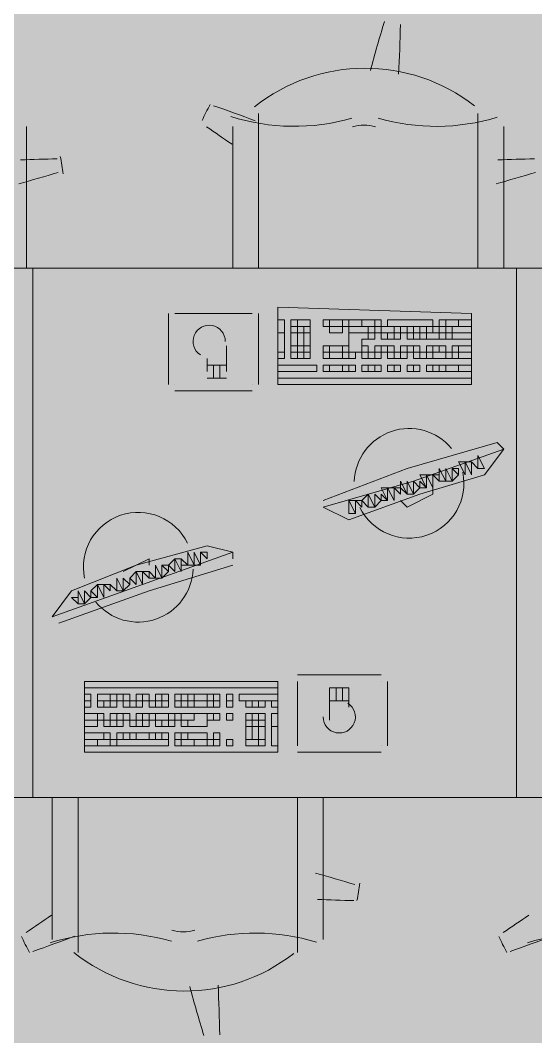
# Model space of a CAD drawing. Header units: millimetres. Extents: x -59 to 47, y 152 to 919.
# Drawn here: x 23.151 to 24.35, y 470.525 to 472.887 of the extents above; entities that cross this region are included whole.
import ezdxf

# ---------------------------------------------------------------- set-up
doc = ezdxf.new("R2010")
doc.units = ezdxf.units.MM
doc.layers.add('PDF_014405$FT-FIXFIT', color=7, linetype='Continuous')
doc.layers.add('PDF_014405$HL-TMP', color=7, linetype='Continuous', true_color=0xe6db59)

msp = doc.modelspace()

# ---------------------------------------------------------------- linework, layer by layer
at = {"layer": 'PDF_014405$FT-FIXFIT', "lineweight": 0}
for points in [[(23.7054, 472.3106), (23.7054, 472.6705)], [(24.2154, 472.6705), (24.2154, 472.3106)], [(23.1655, 472.3106), (23.1655, 472.6405)], [(23.6454, 472.6405), (23.6454, 472.3106)], [(24.2754, 472.3106), (24.2754, 472.6405)], [(23.4955, 472.2056), (23.4955, 472.0406)], [(23.5104, 472.2056), (23.5104, 472.2056)], [(23.6904, 472.2056), (23.5104, 472.2056)], [(23.6904, 472.2056), (23.6904, 472.2056)], [(23.7054, 472.0406), (23.7054, 472.2056)], [(23.6304, 472.0706), (23.6304, 472.1306)], [(23.5854, 472.1006), (23.5854, 472.0706)], [(23.6304, 472.0856), (23.5854, 472.0856)], [(23.6004, 472.0856), (23.6004, 472.0556)], [(23.6154, 472.0856), (23.6154, 472.0556)], [(23.5854, 472.0556), (23.6304, 472.0556)], [(24.2004, 472.0556), (23.7504, 472.0556), (24.2004, 472.0556)], [(23.5104, 472.0406), (23.5104, 472.0406)], [(23.5104, 472.0256), (23.6904, 472.0256)], [(23.6904, 472.0406), (23.6904, 472.0406)], [(24.2754, 471.8906), (24.0654, 471.8156), (23.8554, 471.7556), (23.9154, 471.7256), (24.0804, 471.7856), (24.2304, 471.8306), (24.2754, 471.8906), (24.2604, 471.9056), (24.0504, 471.8456), (23.8554, 471.7706)], [(24.2604, 471.8906), (24.2604, 471.8906)], [(24.2004, 471.8606), (24.2154, 471.8456), (24.2004, 471.8606)], [(24.1104, 471.8006), (24.1104, 471.7856), (24.0504, 471.7556), (24.0354, 471.7706)], [(23.8554, 471.7556), (23.8554, 471.7556)], [(23.6454, 471.6356), (23.6454, 471.6506), (23.5854, 471.6656), (23.4205, 471.6206), (23.2705, 471.5606), (23.2255, 471.5006), (23.4355, 471.5756), (23.6454, 471.6506)], [(23.3905, 471.6056), (23.4505, 471.6356), (23.4505, 471.6206)], [(23.2405, 471.4856), (23.4505, 471.5606), (23.6454, 471.6206)], [(23.3905, 471.6056), (23.3905, 471.6056)], [(23.4055, 471.5756), (23.4055, 471.5906), (23.4055, 471.5756)], [(23.3755, 471.5606), (23.3605, 471.5756), (23.3755, 471.5606)], [(23.2405, 471.5006), (23.2405, 471.5006)], [(23.9904, 471.3656), (23.7954, 471.3656)], [(23.7954, 471.3506), (23.7954, 471.3506)], [(23.7954, 471.3506), (23.7954, 471.2007)], [(23.9904, 471.3506), (23.9904, 471.3506)], [(24.0054, 471.2007), (24.0054, 471.3506)], [(23.9154, 471.2906), (23.9154, 471.3356), (23.8704, 471.3356), (23.8704, 471.2606)], [(23.8854, 471.3056), (23.8854, 471.3356)], [(23.9004, 471.3056), (23.9004, 471.3356)], [(23.8704, 471.3056), (23.9154, 471.3056)], [(23.9904, 471.2007), (23.9904, 471.2007)], [(23.7954, 471.1857), (23.9904, 471.1857)], [(23.2255, 470.7507), (23.2255, 471.0807)], [(23.2855, 471.0807), (23.2855, 470.7207)], [(23.7954, 470.7207), (23.7954, 471.0807)], [(23.8554, 471.0807), (23.8554, 470.7507)]]:
    msp.add_lwpolyline(points, dxfattribs=at)
for points in [[(22.0706, 472.3106), (23.1805, 472.3106), (23.1805, 471.0807), (22.0706, 471.0807)], [(23.1805, 472.3106), (24.3054, 472.3106), (24.3054, 471.0807), (23.1805, 471.0807)], [(24.3054, 472.3106), (25.4153, 472.3106), (25.4153, 471.0807), (24.3054, 471.0807)], [(24.2004, 472.2056), (23.7504, 472.2206), (23.7504, 472.0406), (24.2004, 472.0406)], [(23.7654, 472.1906), (23.7504, 472.1906), (23.7504, 472.1606), (23.7654, 472.1606)], [(23.7954, 472.1906), (23.7804, 472.1906), (23.7804, 472.1756), (23.7954, 472.1756)], [(23.7954, 472.1756), (23.7804, 472.1756), (23.7804, 472.1606), (23.7954, 472.1606)], [(23.8254, 472.1906), (23.7954, 472.1906), (23.7954, 472.1756), (23.8254, 472.1756)], [(23.8104, 472.1756), (23.7954, 472.1756), (23.7954, 472.1606), (23.8104, 472.1606)], [(23.8254, 472.1756), (23.8104, 472.1756), (23.8104, 472.1606), (23.8254, 472.1606)], [(23.8704, 472.1906), (23.8554, 472.1906), (23.8554, 472.1756), (23.8704, 472.1756)], [(23.9004, 472.1906), (23.8704, 472.1906), (23.8704, 472.1756), (23.9004, 472.1756)], [(23.9004, 472.1756), (23.8704, 472.1756), (23.8704, 472.1606), (23.9004, 472.1606)], [(23.9154, 472.1906), (23.9004, 472.1906), (23.9004, 472.1756), (23.9154, 472.1756)], [(23.9154, 472.1906), (23.9454, 472.1906), (23.9454, 472.1756), (23.9154, 472.1756)], [(23.9604, 472.1756), (23.9154, 472.1756), (23.9154, 472.1606), (23.9604, 472.1606)], [(23.9454, 472.1906), (23.9754, 472.1906), (23.9754, 472.1756), (23.9454, 472.1756)], [(23.9754, 472.1756), (23.9604, 472.1756), (23.9604, 472.1606), (23.9754, 472.1606)], [(23.9754, 472.1906), (23.9904, 472.1906), (23.9904, 472.1756), (23.9754, 472.1756)], [(23.9904, 472.1756), (23.9754, 472.1756), (23.9754, 472.1606), (23.9904, 472.1606)], [(24.0204, 472.1756), (23.9904, 472.1756), (23.9904, 472.1606), (24.0204, 472.1606)], [(24.1104, 472.1906), (24.0054, 472.1906), (24.0054, 472.1756), (24.1104, 472.1756)], [(24.0354, 472.1756), (24.0204, 472.1756), (24.0204, 472.1606), (24.0354, 472.1606)], [(24.0504, 472.1756), (24.0354, 472.1756), (24.0354, 472.1606), (24.0504, 472.1606)], [(24.0654, 472.1756), (24.0504, 472.1756), (24.0504, 472.1606), (24.0654, 472.1606)], [(24.0954, 472.1756), (24.0804, 472.1756), (24.0804, 472.1606), (24.0954, 472.1606)], [(24.1104, 472.1756), (24.0954, 472.1756), (24.0954, 472.1606), (24.1104, 472.1606)], [(24.1254, 472.1756), (24.1104, 472.1756), (24.1104, 472.1606), (24.1254, 472.1606)], [(24.1404, 472.1906), (24.1254, 472.1906), (24.1254, 472.1756), (24.1404, 472.1756)], [(24.1704, 472.1906), (24.1404, 472.1906), (24.1404, 472.1756), (24.1704, 472.1756)], [(24.1554, 472.1756), (24.1404, 472.1756), (24.1404, 472.1606), (24.1554, 472.1606)], [(24.2004, 472.1756), (24.1554, 472.1756), (24.1554, 472.1606), (24.2004, 472.1606)], [(24.2004, 472.1906), (24.1704, 472.1906), (24.1704, 472.1756), (24.2004, 472.1756)], [(23.7654, 472.1606), (23.7504, 472.1606), (23.7504, 472.1156), (23.7654, 472.1156)], [(23.7954, 472.1606), (23.7804, 472.1606), (23.7804, 472.1306), (23.7954, 472.1306)], [(23.8104, 472.1606), (23.7954, 472.1606), (23.7954, 472.1306), (23.8104, 472.1306)], [(23.8254, 472.1606), (23.8104, 472.1606), (23.8104, 472.1306), (23.8254, 472.1306)], [(23.9454, 472.1606), (23.9154, 472.1606), (23.9154, 472.1156), (23.9454, 472.1156), (23.9454, 472.1456), (23.9604, 472.1456), (23.9604, 472.1606)], [(23.9754, 472.1606), (23.9604, 472.1606), (23.9604, 472.1456), (23.9754, 472.1456)], [(24.0054, 472.1606), (23.9904, 472.1606), (23.9904, 472.1456), (24.0054, 472.1456)], [(24.0204, 472.1606), (24.0054, 472.1606), (24.0054, 472.1456), (24.0204, 472.1456)], [(24.0354, 472.1606), (24.0204, 472.1606), (24.0204, 472.1456), (24.0354, 472.1456)], [(24.0654, 472.1606), (24.0504, 472.1606), (24.0504, 472.1456), (24.0654, 472.1456)], [(24.0804, 472.1606), (24.0654, 472.1606), (24.0654, 472.1456), (24.0804, 472.1456)], [(24.0954, 472.1606), (24.0804, 472.1606), (24.0804, 472.1456), (24.0954, 472.1456)], [(24.1254, 472.1606), (24.0954, 472.1606), (24.0954, 472.1456), (24.1254, 472.1456)], [(24.1404, 472.1606), (24.1254, 472.1606), (24.1254, 472.1456), (24.1404, 472.1456)], [(24.1554, 472.1606), (24.1404, 472.1606), (24.1404, 472.1456), (24.1554, 472.1456)], [(24.2004, 472.1606), (24.1554, 472.1606), (24.1554, 472.1456), (24.2004, 472.1456)], [(23.7954, 472.1306), (23.7804, 472.1306), (23.7804, 472.1156), (23.7954, 472.1156)], [(23.8104, 472.1306), (23.7954, 472.1306), (23.7954, 472.1156), (23.8104, 472.1156)], [(23.8254, 472.1306), (23.8104, 472.1306), (23.8104, 472.1156), (23.8254, 472.1156)], [(23.8704, 472.1306), (23.8554, 472.1306), (23.8554, 472.1156), (23.8704, 472.1156)], [(23.9004, 472.1306), (23.8704, 472.1306), (23.8704, 472.1156), (23.9004, 472.1156)], [(23.9154, 472.1306), (23.9004, 472.1306), (23.9004, 472.1156), (23.9154, 472.1156)], [(23.9604, 472.1306), (23.9454, 472.1306), (23.9454, 472.1156), (23.9604, 472.1156)], [(23.9904, 472.1306), (23.9754, 472.1306), (23.9754, 472.1156), (23.9904, 472.1156)], [(24.0054, 472.1306), (23.9904, 472.1306), (23.9904, 472.1156), (24.0054, 472.1156)], [(24.0204, 472.1306), (24.0054, 472.1306), (24.0054, 472.1156), (24.0204, 472.1156)], [(24.0504, 472.1306), (24.0354, 472.1306), (24.0354, 472.1156), (24.0504, 472.1156)], [(24.0654, 472.1306), (24.0504, 472.1306), (24.0504, 472.1156), (24.0654, 472.1156)], [(24.0804, 472.1306), (24.0654, 472.1306), (24.0654, 472.1156), (24.0804, 472.1156)], [(24.1104, 472.1306), (24.0954, 472.1306), (24.0954, 472.1156), (24.1104, 472.1156)], [(24.1254, 472.1306), (24.1104, 472.1306), (24.1104, 472.1156), (24.1254, 472.1156)], [(24.1404, 472.1306), (24.1254, 472.1306), (24.1254, 472.1156), (24.1404, 472.1156)], [(24.1704, 472.1306), (24.1554, 472.1306), (24.1554, 472.1156), (24.1704, 472.1156)], [(24.2004, 472.1306), (24.1704, 472.1306), (24.1704, 472.1156), (24.2004, 472.1156)], [(23.7654, 472.1156), (23.7504, 472.1156), (23.7504, 472.1006), (23.7654, 472.1006)], [(23.7954, 472.1156), (23.7804, 472.1156), (23.7804, 472.1006), (23.7954, 472.1006)], [(23.8104, 472.1156), (23.7954, 472.1156), (23.7954, 472.1006), (23.8104, 472.1006)], [(23.8254, 472.1156), (23.8104, 472.1156), (23.8104, 472.1006), (23.8254, 472.1006)], [(23.8704, 472.1156), (23.8554, 472.1156), (23.8554, 472.1006), (23.8704, 472.1006)], [(23.9004, 472.1156), (23.8704, 472.1156), (23.8704, 472.1006), (23.9004, 472.1006)], [(23.9154, 472.1156), (23.9004, 472.1156), (23.9004, 472.1006), (23.9154, 472.1006)], [(23.9304, 472.1156), (23.9154, 472.1156), (23.9154, 472.1006), (23.9304, 472.1006)], [(23.9604, 472.1156), (23.9454, 472.1156), (23.9454, 472.1006), (23.9604, 472.1006)], [(23.9754, 472.1156), (23.9604, 472.1156), (23.9604, 472.1006), (23.9754, 472.1006)], [(23.9904, 472.1156), (23.9754, 472.1156), (23.9754, 472.1006), (23.9904, 472.1006)], [(24.0204, 472.1156), (24.0054, 472.1156), (24.0054, 472.1006), (24.0204, 472.1006)], [(24.0354, 472.1156), (24.0204, 472.1156), (24.0204, 472.1006), (24.0354, 472.1006)], [(24.0504, 472.1156), (24.0354, 472.1156), (24.0354, 472.1006), (24.0504, 472.1006)], [(24.0804, 472.1156), (24.0654, 472.1156), (24.0654, 472.1006), (24.0804, 472.1006)], [(24.0954, 472.1156), (24.0804, 472.1156), (24.0804, 472.1006), (24.0954, 472.1006)], [(24.1104, 472.1156), (24.0954, 472.1156), (24.0954, 472.1006), (24.1104, 472.1006)], [(24.1404, 472.1156), (24.1104, 472.1156), (24.1104, 472.1006), (24.1404, 472.1006)], [(24.1554, 472.1156), (24.1404, 472.1156), (24.1404, 472.1006), (24.1554, 472.1006)], [(24.1704, 472.1156), (24.1554, 472.1156), (24.1554, 472.1006), (24.1704, 472.1006)], [(24.2004, 472.1156), (24.1704, 472.1156), (24.1704, 472.1006), (24.2004, 472.1006)], [(23.8404, 472.0706), (23.7504, 472.0706), (23.7504, 472.0856), (23.8404, 472.0856)], [(23.8704, 472.0856), (23.8554, 472.0856), (23.8554, 472.0706), (23.8704, 472.0706)], [(23.9004, 472.0856), (23.8704, 472.0856), (23.8704, 472.0706), (23.9004, 472.0706)], [(23.9154, 472.0856), (23.9004, 472.0856), (23.9004, 472.0706), (23.9154, 472.0706)], [(23.9304, 472.0856), (23.9154, 472.0856), (23.9154, 472.0706), (23.9304, 472.0706)], [(23.9604, 472.0856), (23.9454, 472.0856), (23.9454, 472.0706), (23.9604, 472.0706)], [(23.9754, 472.0856), (23.9604, 472.0856), (23.9604, 472.0706), (23.9754, 472.0706)], [(23.9904, 472.0856), (23.9754, 472.0856), (23.9754, 472.0706), (23.9904, 472.0706)], [(24.0204, 472.0856), (24.0054, 472.0856), (24.0054, 472.0706), (24.0204, 472.0706)], [(24.0354, 472.0856), (24.0204, 472.0856), (24.0204, 472.0706), (24.0354, 472.0706)], [(24.0654, 472.0856), (24.0504, 472.0856), (24.0504, 472.0706), (24.0654, 472.0706)], [(24.0804, 472.0856), (24.0654, 472.0856), (24.0654, 472.0706), (24.0804, 472.0706)], [(24.1104, 472.0856), (24.0954, 472.0856), (24.0954, 472.0706), (24.1104, 472.0706)], [(24.1254, 472.0856), (24.1104, 472.0856), (24.1104, 472.0706), (24.1254, 472.0706)], [(24.1404, 472.0856), (24.1254, 472.0856), (24.1254, 472.0706), (24.1404, 472.0706)], [(24.1704, 472.0856), (24.1404, 472.0856), (24.1404, 472.0706), (24.1704, 472.0706)], [(24.2004, 472.0856), (24.1704, 472.0856), (24.1704, 472.0706), (24.2004, 472.0706)], [(24.1854, 471.8606), (24.1704, 471.8606), (24.1854, 471.8306)], [(24.2004, 471.8606), (24.1854, 471.8606), (24.2004, 471.8306)], [(24.2154, 471.8756), (24.2154, 471.8606), (24.2154, 471.8456), (24.2304, 471.8456)], [(24.1254, 471.8456), (24.1254, 471.8306), (24.1254, 471.8156), (24.1404, 471.8156)], [(24.1404, 471.8456), (24.1404, 471.8156), (24.1554, 471.8156)], [(24.1554, 471.8456), (24.1554, 471.8156), (24.1704, 471.8306)], [(24.1704, 471.8456), (24.1554, 471.8456), (24.1704, 471.8306)], [(24.0354, 471.8156), (24.0354, 471.8006), (24.0504, 471.7856)], [(24.0504, 471.8156), (24.0504, 471.7856), (24.0654, 471.7856)], [(24.0654, 471.8156), (24.0654, 471.7856), (24.0804, 471.8006)], [(24.0954, 471.8306), (24.0804, 471.8306), (24.0954, 471.8006)], [(24.0804, 471.8156), (24.0804, 471.8006), (24.0954, 471.8006)], [(24.1104, 471.8306), (24.0954, 471.8306), (24.1104, 471.8006)], [(24.1254, 471.8306), (24.1104, 471.8306), (24.1254, 471.8156)], [(24.0054, 471.8006), (23.9904, 471.8006), (24.0054, 471.7706)], [(24.0204, 471.8006), (24.0054, 471.8006), (24.0204, 471.7706)], [(24.0354, 471.8006), (24.0204, 471.8006), (24.0354, 471.7856)], [(23.9154, 471.7706), (23.9154, 471.7556), (23.9154, 471.7406), (23.9304, 471.7406)], [(23.9304, 471.7706), (23.9154, 471.7706), (23.9304, 471.7406)], [(23.9454, 471.7706), (23.9304, 471.7706), (23.9454, 471.7556)], [(23.9604, 471.7856), (23.9454, 471.7706), (23.9604, 471.7556)], [(23.9604, 471.7856), (23.9604, 471.7556), (23.9754, 471.7556)], [(23.9754, 471.7856), (23.9754, 471.7556), (23.9904, 471.7706)], [(23.9904, 471.7856), (23.9904, 471.7706), (24.0054, 471.7706)], [(23.5404, 471.6206), (23.5554, 471.6206), (23.5404, 471.6506), (23.5404, 471.6356)], [(23.5554, 471.6206), (23.5704, 471.6206), (23.5554, 471.6506)], [(23.5854, 471.6356), (23.5854, 471.6506), (23.5704, 471.6506)], [(23.5704, 471.6206), (23.5704, 471.6356), (23.5704, 471.6506)], [(23.5104, 471.6056), (23.5104, 471.6356), (23.4955, 471.6206)], [(23.5254, 471.6056), (23.5254, 471.6356), (23.5104, 471.6356)], [(23.5254, 471.6206), (23.5404, 471.6206), (23.5254, 471.6356)], [(23.4205, 471.5756), (23.4205, 471.6056), (23.4055, 471.5906)], [(23.4355, 471.5756), (23.4355, 471.6056), (23.4205, 471.6056)], [(23.4505, 471.5906), (23.4505, 471.6056), (23.4355, 471.6056)], [(23.4505, 471.5906), (23.4655, 471.5906), (23.4505, 471.6056)], [(23.4655, 471.5906), (23.4805, 471.5906), (23.4655, 471.6206)], [(23.4955, 471.6056), (23.4955, 471.6206), (23.4805, 471.6206)], [(23.4805, 471.5906), (23.4955, 471.6056), (23.4805, 471.6206)], [(23.3755, 471.5606), (23.3905, 471.5606), (23.3755, 471.5906)], [(23.3905, 471.5606), (23.4055, 471.5756), (23.3905, 471.5906)], [(23.2855, 471.5306), (23.3005, 471.5306), (23.2855, 471.5606)], [(23.3005, 471.5306), (23.3155, 471.5456), (23.3005, 471.5606)], [(23.3305, 471.5456), (23.3305, 471.5756), (23.3155, 471.5606)], [(23.3155, 471.5456), (23.3305, 471.5456), (23.3155, 471.5606)], [(23.3455, 471.5456), (23.3455, 471.5756), (23.3305, 471.5756)], [(23.3605, 471.5606), (23.3605, 471.5756), (23.3455, 471.5756)], [(23.2855, 471.5306), (23.2855, 471.5456), (23.2705, 471.5456)], [(23.3005, 471.3506), (23.7504, 471.3506), (23.7504, 471.3356), (23.3005, 471.3356)], [(23.3005, 471.1857), (23.7504, 471.1857), (23.7504, 471.3506), (23.3005, 471.3506)], [(23.3005, 471.3056), (23.3155, 471.3056), (23.3155, 471.3206), (23.3005, 471.3206)], [(23.3305, 471.3056), (23.3605, 471.3056), (23.3605, 471.3206), (23.3305, 471.3206)], [(23.3605, 471.3056), (23.3755, 471.3056), (23.3755, 471.3206), (23.3605, 471.3206)], [(23.3755, 471.3056), (23.3905, 471.3056), (23.3905, 471.3206), (23.3755, 471.3206)], [(23.3905, 471.3056), (23.4055, 471.3056), (23.4055, 471.3206), (23.3905, 471.3206)], [(23.4205, 471.3056), (23.4355, 471.3056), (23.4355, 471.3206), (23.4205, 471.3206)], [(23.4355, 471.3056), (23.4505, 471.3056), (23.4505, 471.3206), (23.4355, 471.3206)], [(23.4655, 471.3056), (23.4805, 471.3056), (23.4805, 471.3206), (23.4655, 471.3206)], [(23.4805, 471.3056), (23.4955, 471.3056), (23.4955, 471.3206), (23.4805, 471.3206)], [(23.5104, 471.3056), (23.5254, 471.3056), (23.5254, 471.3206), (23.5104, 471.3206)], [(23.5254, 471.3056), (23.5404, 471.3056), (23.5404, 471.3206), (23.5254, 471.3206)], [(23.5404, 471.3056), (23.5554, 471.3056), (23.5554, 471.3206), (23.5404, 471.3206)], [(23.5554, 471.3056), (23.5854, 471.3056), (23.5854, 471.3206), (23.5554, 471.3206)], [(23.5854, 471.3056), (23.6004, 471.3056), (23.6004, 471.3206), (23.5854, 471.3206)], [(23.6004, 471.3056), (23.6154, 471.3056), (23.6154, 471.3206), (23.6004, 471.3206)], [(23.6304, 471.3056), (23.6454, 471.3056), (23.6454, 471.3206), (23.6304, 471.3206)], [(23.6604, 471.3206), (23.7504, 471.3206), (23.7504, 471.3056), (23.6604, 471.3056)], [(23.3005, 471.2906), (23.3155, 471.2906), (23.3155, 471.3056), (23.3005, 471.3056)], [(23.3305, 471.2906), (23.3455, 471.2906), (23.3455, 471.3056), (23.3305, 471.3056)], [(23.3455, 471.2906), (23.3605, 471.2906), (23.3605, 471.3056), (23.3455, 471.3056)], [(23.3605, 471.2906), (23.3755, 471.2906), (23.3755, 471.3056), (23.3605, 471.3056)], [(23.3905, 471.2906), (23.4055, 471.2906), (23.4055, 471.3056), (23.3905, 471.3056)], [(23.4055, 471.2906), (23.4205, 471.2906), (23.4205, 471.3056), (23.4055, 471.3056)], [(23.4205, 471.2906), (23.4355, 471.2906), (23.4355, 471.3056), (23.4205, 471.3056)], [(23.4505, 471.2906), (23.4655, 471.2906), (23.4655, 471.3056), (23.4505, 471.3056)], [(23.4655, 471.2906), (23.4805, 471.2906), (23.4805, 471.3056), (23.4655, 471.3056)], [(23.4805, 471.2906), (23.4955, 471.2906), (23.4955, 471.3056), (23.4805, 471.3056)], [(23.5104, 471.2906), (23.5254, 471.2906), (23.5254, 471.3056), (23.5104, 471.3056)], [(23.5254, 471.2906), (23.5404, 471.2906), (23.5404, 471.3056), (23.5254, 471.3056)], [(23.5404, 471.2906), (23.5554, 471.2906), (23.5554, 471.3056), (23.5404, 471.3056)], [(23.5554, 471.2906), (23.5854, 471.2906), (23.5854, 471.3056), (23.5554, 471.3056)], [(23.5854, 471.2906), (23.6004, 471.2906), (23.6004, 471.3056), (23.5854, 471.3056)], [(23.6004, 471.2906), (23.6154, 471.2906), (23.6154, 471.3056), (23.6004, 471.3056)], [(23.6304, 471.2906), (23.6454, 471.2906), (23.6454, 471.3056), (23.6304, 471.3056)], [(23.6754, 471.2906), (23.6904, 471.2906), (23.6904, 471.3056), (23.6754, 471.3056)], [(23.6904, 471.2906), (23.7054, 471.2906), (23.7054, 471.3056), (23.6904, 471.3056)], [(23.7054, 471.2906), (23.7204, 471.2906), (23.7204, 471.3056), (23.7054, 471.3056)], [(23.7354, 471.2906), (23.7504, 471.2906), (23.7504, 471.3056), (23.7354, 471.3056)], [(23.3005, 471.2606), (23.3305, 471.2606), (23.3305, 471.2756), (23.3005, 471.2756)], [(23.3305, 471.2606), (23.3455, 471.2606), (23.3455, 471.2756), (23.3305, 471.2756)], [(23.3605, 471.2606), (23.3755, 471.2606), (23.3755, 471.2756), (23.3605, 471.2756)], [(23.3755, 471.2606), (23.3905, 471.2606), (23.3905, 471.2756), (23.3755, 471.2756)], [(23.3905, 471.2606), (23.4055, 471.2606), (23.4055, 471.2756), (23.3905, 471.2756)], [(23.4205, 471.2606), (23.4355, 471.2606), (23.4355, 471.2756), (23.4205, 471.2756)], [(23.4355, 471.2606), (23.4505, 471.2606), (23.4505, 471.2756), (23.4355, 471.2756)], [(23.4505, 471.2606), (23.4655, 471.2606), (23.4655, 471.2756), (23.4505, 471.2756)], [(23.4655, 471.2606), (23.4955, 471.2606), (23.4955, 471.2756), (23.4655, 471.2756)], [(23.4955, 471.2606), (23.5104, 471.2606), (23.5104, 471.2756), (23.4955, 471.2756)], [(23.5104, 471.2606), (23.5254, 471.2606), (23.5254, 471.2756), (23.5104, 471.2756)], [(23.5254, 471.2606), (23.5554, 471.2606), (23.5554, 471.2756), (23.5254, 471.2756)], [(23.5554, 471.2456), (23.5854, 471.2456), (23.5854, 471.2756), (23.5554, 471.2756), (23.5554, 471.2606), (23.5404, 471.2606), (23.5404, 471.2456)], [(23.5854, 471.2606), (23.6004, 471.2606), (23.6004, 471.2756), (23.5854, 471.2756)], [(23.6004, 471.2606), (23.6154, 471.2606), (23.6154, 471.2756), (23.6004, 471.2756)], [(23.6304, 471.2606), (23.6454, 471.2606), (23.6454, 471.2756), (23.6304, 471.2756)], [(23.6754, 471.2606), (23.6904, 471.2606), (23.6904, 471.2756), (23.6754, 471.2756)], [(23.6904, 471.2606), (23.7054, 471.2606), (23.7054, 471.2756), (23.6904, 471.2756)], [(23.7054, 471.2606), (23.7204, 471.2606), (23.7204, 471.2756), (23.7054, 471.2756)], [(23.7354, 471.2456), (23.7504, 471.2456), (23.7504, 471.2756), (23.7354, 471.2756)], [(23.3005, 471.2456), (23.3305, 471.2456), (23.3305, 471.2606), (23.3005, 471.2606)], [(23.3455, 471.2456), (23.3605, 471.2456), (23.3605, 471.2606), (23.3455, 471.2606)], [(23.3605, 471.2456), (23.3755, 471.2456), (23.3755, 471.2606), (23.3605, 471.2606)], [(23.3755, 471.2456), (23.3905, 471.2456), (23.3905, 471.2606), (23.3755, 471.2606)], [(23.4055, 471.2456), (23.4205, 471.2456), (23.4205, 471.2606), (23.4055, 471.2606)], [(23.4205, 471.2456), (23.4355, 471.2456), (23.4355, 471.2606), (23.4205, 471.2606)], [(23.4355, 471.2456), (23.4505, 471.2456), (23.4505, 471.2606), (23.4355, 471.2606)], [(23.4655, 471.2456), (23.4805, 471.2456), (23.4805, 471.2606), (23.4655, 471.2606)], [(23.4805, 471.2456), (23.4955, 471.2456), (23.4955, 471.2606), (23.4805, 471.2606)], [(23.4955, 471.2456), (23.5104, 471.2456), (23.5104, 471.2606), (23.4955, 471.2606)], [(23.5254, 471.2456), (23.5404, 471.2456), (23.5404, 471.2606), (23.5254, 471.2606)], [(23.6754, 471.2456), (23.6904, 471.2456), (23.6904, 471.2606), (23.6754, 471.2606)], [(23.6904, 471.2456), (23.7054, 471.2456), (23.7054, 471.2606), (23.6904, 471.2606)], [(23.7054, 471.2456), (23.7204, 471.2456), (23.7204, 471.2606), (23.7054, 471.2606)], [(23.3005, 471.2156), (23.3455, 471.2156), (23.3455, 471.2306), (23.3005, 471.2306)], [(23.3455, 471.2156), (23.3605, 471.2156), (23.3605, 471.2306), (23.3455, 471.2306)], [(23.3755, 471.2156), (23.3905, 471.2156), (23.3905, 471.2306), (23.3755, 471.2306)], [(23.3905, 471.2156), (23.4055, 471.2156), (23.4055, 471.2306), (23.3905, 471.2306)], [(23.4055, 471.2156), (23.4205, 471.2156), (23.4205, 471.2306), (23.4055, 471.2306)], [(23.4205, 471.2156), (23.4505, 471.2156), (23.4505, 471.2306), (23.4205, 471.2306)], [(23.4505, 471.2156), (23.4655, 471.2156), (23.4655, 471.2306), (23.4505, 471.2306)], [(23.4655, 471.2156), (23.4805, 471.2156), (23.4805, 471.2306), (23.4655, 471.2306)], [(23.4805, 471.2156), (23.4955, 471.2156), (23.4955, 471.2306), (23.4805, 471.2306)], [(23.5104, 471.2156), (23.5254, 471.2156), (23.5254, 471.2306), (23.5104, 471.2306)], [(23.5254, 471.2156), (23.5404, 471.2156), (23.5404, 471.2306), (23.5254, 471.2306)], [(23.5404, 471.2156), (23.5854, 471.2156), (23.5854, 471.2306), (23.5404, 471.2306)], [(23.6004, 471.2156), (23.6154, 471.2156), (23.6154, 471.2306), (23.6004, 471.2306)], [(23.6754, 471.2156), (23.6904, 471.2156), (23.6904, 471.2456), (23.6754, 471.2456)], [(23.6904, 471.2156), (23.7054, 471.2156), (23.7054, 471.2456), (23.6904, 471.2456)], [(23.7054, 471.2156), (23.7204, 471.2156), (23.7204, 471.2456), (23.7054, 471.2456)], [(23.7354, 471.2007), (23.7504, 471.2007), (23.7504, 471.2456), (23.7354, 471.2456)], [(23.3005, 471.2007), (23.3305, 471.2007), (23.3305, 471.2156), (23.3005, 471.2156)], [(23.3305, 471.2007), (23.3605, 471.2007), (23.3605, 471.2156), (23.3305, 471.2156)], [(23.3605, 471.2007), (23.3755, 471.2007), (23.3755, 471.2156), (23.3605, 471.2156)], [(23.3755, 471.2007), (23.4955, 471.2007), (23.4955, 471.2156), (23.3755, 471.2156)], [(23.5254, 471.2007), (23.5104, 471.2007), (23.5104, 471.2156), (23.5254, 471.2156)], [(23.5554, 471.2007), (23.5254, 471.2007), (23.5254, 471.2156), (23.5554, 471.2156)], [(23.5854, 471.2007), (23.5554, 471.2007), (23.5554, 471.2156), (23.5854, 471.2156)], [(23.5854, 471.2007), (23.6004, 471.2007), (23.6004, 471.2156), (23.5854, 471.2156)], [(23.6004, 471.2007), (23.6154, 471.2007), (23.6154, 471.2156), (23.6004, 471.2156)], [(23.6304, 471.2007), (23.6454, 471.2007), (23.6454, 471.2156), (23.6304, 471.2156)], [(23.6754, 471.2007), (23.7054, 471.2007), (23.7054, 471.2156), (23.6754, 471.2156)], [(23.7054, 471.2007), (23.7204, 471.2007), (23.7204, 471.2156), (23.7054, 471.2156)]]:
    msp.add_lwpolyline(points, close=True, dxfattribs=at)
for centre, radius, start, end in [((27.1606, 471.9157), 3.3076, 162.9713, 165.031), ((20.7243, 472.9331), 3.3111, 357.035, 359.0267), ((23.9529, 472.3631), 0.4125, 51.9752, 128.5616), ((23.9503, 472.4858), 0.4124, 150.1335, 155.8687), ((22.5254, 469.5608), 3.3073, 69.2469, 71.0322), ((23.7879, 473.1279), 0.4874, 252.3868, 286.0243), ((23.9503, 472.5458), 0.0975, 73.9762, 106.0238), ((24.1179, 473.128), 0.4875, 253.9771, 286.9245), ((25.5035, 475.3779), 3.3438, 234.9765, 236.2043), ((22.8404, 472.4858), 0.4125, 6.1361, 11.8652), ((23.2933, 469.2476), 3.3179, 90.9753, 92.4426), ((24.4032, 469.2476), 3.3179, 90.9753, 92.4426), ((22.2704, 475.6958), 3.3073, 285.3808, 287.0287), ((23.3803, 475.6958), 3.3073, 285.3808, 287.0287), ((23.5903, 472.1408), 0.0375, 0, 237.2991), ((24.0553, 471.8108), 0.1275, 39.5892, 177.984), ((24.0553, 471.8108), 0.1275, 205.9552, 11.6125), ((23.4254, 471.6158), 0.1275, 25.9552, 191.6125), ((23.4254, 471.6158), 0.1275, 219.5892, 357.984), ((23.8929, 471.2681), 0.0375, 180.0043, 57.2994), ((22.9603, 467.7159), 3.3073, 72.9713, 74.6192), ((23.5303, 470.9259), 0.4125, 348.1348, 353.8639), ((23.9833, 474.1586), 3.3179, 267.5574, 269.0247), ((25.0835, 468.0283), 3.3438, 123.7957, 125.0235), ((26.1934, 468.0283), 3.3438, 123.7957, 125.0235), ((23.5303, 470.9259), 0.4124, 204.1313, 209.8665), ((22.1054, 473.8508), 3.3073, 288.9678, 290.7531), ((23.368, 470.2783), 0.4874, 73.9757, 107.6132), ((23.5303, 470.8659), 0.0975, 253.9762, 286.0238), ((23.6979, 470.2782), 0.4875, 73.0755, 106.0229), ((24.6403, 470.9259), 0.4124, 204.1313, 209.8665), ((23.2153, 473.8508), 3.3073, 288.9678, 290.7531), ((24.4779, 470.2783), 0.4874, 73.9757, 107.6132), ((23.5329, 471.0432), 0.4125, 231.4384, 308.0248), ((26.7406, 471.496), 3.3076, 194.969, 197.0287), ((20.3043, 470.4731), 3.3111, 0.9733, 2.965)]:
    msp.add_arc(centre, radius, start, end, dxfattribs=at)
at = {"layer": 'PDF_014405$HL-TMP', "color": 54, "true_color": 0x999900, "transparency": 33554559}
for points in [[(29.8699, 473.8404), (17.9909, 473.8404), (29.8699, 465.2612)], [(17.9909, 473.8404), (29.8699, 465.2612), (17.9909, 465.2612)]]:
    msp.add_solid(points, dxfattribs=at)

doc.saveas('drawing.dxf')
